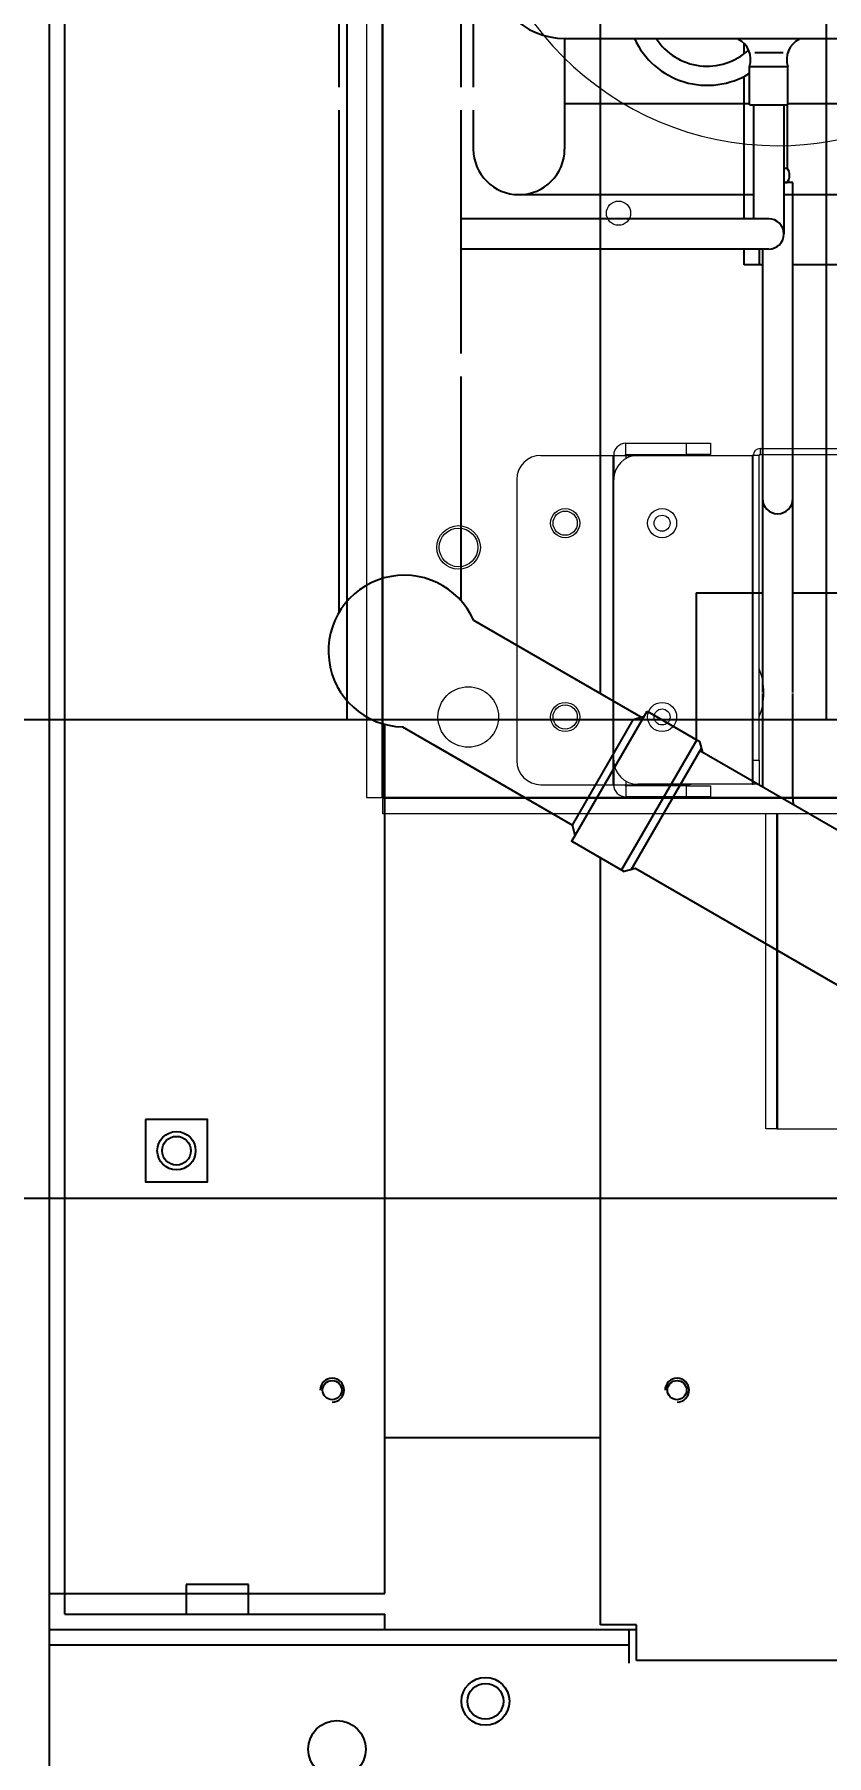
# Model space of a CAD drawing. Header units: millimetres. Extents: x 0 to 31017, y 0 to 21335.
# Drawn here: x 26895.83 to 26912.37, y 3344.93 to 3380.88 of the extents above; entities that cross this region are included whole.
import ezdxf
from ezdxf import colors
from ezdxf.entities.mleader import LeaderData, LeaderLine
from ezdxf.enums import TextEntityAlignment as Align
from ezdxf.math import Vec2, Vec3

# ---------------------------------------------------------------- set-up
doc = ezdxf.new("R2010")
doc.units = ezdxf.units.MM
doc.layers.add('DIM', color=2, linetype='Continuous')
doc.styles.get("Standard").update_dxf_attribs({"font": 'arial.ttf'})

# ---------------------------------------------------------------- blocks, each defined once
blk = doc.blocks.new('3F機組圖灰底')
at = {"color": 8, "linetype": 'Continuous', "lineweight": 15}
for p, q in [((106490.991, -45555.648), (106490.991, -45608.383)), ((106491.315, -45555.648), (106491.315, -45608.383)), ((106491.335, -45555.648), (106491.335, -45608.383)), ((106496.405, -45600.987), (106497.669, -45600.987)), ((106496.405, -45601.22), (106496.405, -45600.987)), ((106497.669, -45600.987), (106498.175, -45600.987)), ((106497.669, -45601.22), (106497.669, -45600.987)), ((106498.175, -45600.987), (106498.175, -45601.22)), ((106499.207, -45601.098), (106513.332, -45601.098)), ((106499.207, -45601.098), (106499.207, -45601.22)), ((106494.634, -45601.24), (106496.131, -45601.24)), ((106496.131, -45601.24), (106496.152, -45601.24)), ((106496.131, -45601.24), (106496.131, -45608.12)), ((106496.152, -45601.24), (106496.152, -45601.746)), ((106496.152, -45601.24), (106496.405, -45601.24)), ((106496.405, -45601.22), (106497.669, -45601.22)), ((106496.405, -45601.24), (106496.657, -45601.24)), ((106496.405, -45601.24), (106496.405, -45601.308)), ((106496.657, -45601.24), (106499.045, -45601.24)), ((106498.175, -45601.22), (106497.669, -45601.22)), ((106499.066, -45601.24), (106499.045, -45601.24)), ((106499.045, -45601.24), (106499.045, -45608.11)), ((106499.066, -45607.604), (106499.066, -45601.24)), ((106499.187, -45601.24), (106499.066, -45601.24)), ((106499.187, -45607.604), (106499.187, -45601.24)), ((106499.207, -45601.22), (106513.332, -45601.22)), ((106494.128, -45601.746), (106494.128, -45607.614)), ((106496.152, -45607.604), (106496.152, -45601.746)), ((106496.152, -45607.604), (106496.152, -45608.12)), ((106499.066, -45608.11), (106499.066, -45607.604)), ((106499.066, -45607.604), (106499.187, -45607.604)), ((106499.187, -45607.604), (106499.187, -45608.11)), ((106494.634, -45608.12), (106496.131, -45608.12)), ((106496.131, -45608.12), (106496.152, -45608.12)), ((106496.152, -45608.12), (106496.405, -45608.12)), ((106496.405, -45608.042), (106496.405, -45608.12)), ((106496.405, -45608.12), (106497.669, -45608.12)), ((106497.669, -45608.14), (106496.405, -45608.14)), ((106496.405, -45608.14), (106496.405, -45608.373)), ((106499.045, -45608.11), (106496.657, -45608.11)), ((106497.669, -45608.14), (106498.175, -45608.14)), ((106497.669, -45608.373), (106497.669, -45608.14)), ((106498.175, -45608.14), (106498.175, -45608.373)), ((106499.045, -45608.11), (106499.066, -45608.11)), ((106499.187, -45608.11), (106499.066, -45608.11)), ((106490.991, -45608.383), (106491.315, -45608.383)), ((106491.335, -45608.383), (106491.315, -45608.383)), ((106491.335, -45608.383), (106491.335, -45608.403)), ((106514.946, -45608.383), (106491.335, -45608.383)), ((106491.335, -45608.727), (106491.335, -45608.403)), ((106514.946, -45608.403), (106491.335, -45608.403)), ((106497.669, -45608.373), (106496.405, -45608.373)), ((106498.175, -45608.373), (106497.669, -45608.373)), ((106514.946, -45608.727), (106491.335, -45608.727)), ((106499.329, -45615.304), (106499.329, -45608.727)), ((106499.561, -45615.304), (106499.561, -45608.727)), ((106499.582, -45615.304), (106499.582, -45608.727)), ((106499.561, -45615.304), (106499.329, -45615.304)), ((106499.561, -45615.304), (106499.582, -45615.304)), ((106499.582, -45615.304), (106509.659, -45615.304))]:
    blk.add_line(p, q, dxfattribs=at)
at = {"color": 8}
for points in [[(106454.375, -45554.263), (106694.375, -45554.263), (106694.375, -45616.763), (106454.375, -45616.763)], [(106464.375, -45564.263), (106684.375, -45564.263), (106684.375, -45606.763), (106464.375, -45606.763)], [(106490.588, -45564.263), (106500.588, -45564.263), (106500.588, -45606.763), (106490.588, -45606.763)]]:
    blk.add_lwpolyline(points, close=True, dxfattribs=at)
at = {"color": 8, "linetype": 'Continuous', "lineweight": 15}
for centre, radius in [((106496.253, -45596.181), 0.253), ((106495.14, -45602.656), 0.304), ((106495.14, -45602.656), 0.253), ((106497.163, -45602.656), 0.304), ((106497.163, -45602.656), 0.167), ((106492.914, -45603.162), 0.455), ((106492.914, -45603.162), 0.405), ((106493.116, -45606.704), 0.632), ((106495.14, -45606.704), 0.304), ((106495.14, -45606.704), 0.253), ((106497.163, -45606.704), 0.304), ((106497.163, -45606.704), 0.167)]:
    blk.add_circle(centre, radius, dxfattribs=at)
for centre, radius, start, end in [((106499.581, -45588.427), 6.344, 180, 270), ((106499.581, -45588.427), 6.344, 270, 347), ((106496.405, -45601.24), 0.253, 90, 180), ((106499.207, -45601.24), 0.142, 90, 180), ((106494.634, -45601.746), 0.506, 90, 180), ((106496.657, -45601.746), 0.506, 90, 180), ((106496.405, -45601.24), 0.0202, 90, 180), ((106499.207, -45601.24), 0.0202, 90, 180), ((106497.973, -45606.198), 1.315, 337.3802, 22.6198), ((106494.634, -45607.614), 0.506, 180, 270), ((106496.657, -45607.604), 0.506, 180, 270), ((106496.405, -45608.12), 0.253, 180, 270), ((106496.405, -45608.12), 0.0202, 180, 270), ((106497.669, -45607.614), 0.506, 270, 281.4783)]:
    blk.add_arc(centre, radius, start, end, dxfattribs=at)
at = {"layer": 'DIM', "color": 8}
for p, q in [((106484.375, -45625.763), (106484.375, -45545.763)), ((106495.875, -45606.215), (106495.875, -45545.863)), ((106484.695, -45625.013), (106484.695, -45546.513)), ((106490.419, -45593.547), (106490.419, -45571.915)), ((106492.959, -45571.919), (106492.959, -45593.547)), ((106493.222, -45588.231), (106493.222, -45593.547)), ((106495.127, -45592.532), (106495.127, -45594.841)), ((106495.138, -45592.532), (106503.088, -45592.532)), ((106495.875, -45593.889), (106495.875, -45592.532)), ((106498.753, -45592.532), (106498.753, -45592.552)), ((106498.875, -45592.851), (106498.875, -45592.639)), ((106499.099, -45592.823), (106499.688, -45592.823)), ((106500.023, -45592.532), (106500.023, -45592.552)), ((106498.988, -45593.915), (106498.988, -45593.115)), ((106498.988, -45593.115), (106499.788, -45593.115)), ((106499.788, -45593.915), (106499.788, -45593.115)), ((106498.875, -45596.297), (106498.875, -45593.323)), ((106495.127, -45593.889), (106498.988, -45593.889)), ((106498.988, -45593.915), (106499.788, -45593.915)), ((106499.071, -45593.915), (106499.071, -45596.297)), ((106499.706, -45593.915), (106499.706, -45596.615)), ((106499.775, -45593.915), (106499.775, -45595.241)), ((106499.788, -45593.889), (106501.375, -45593.889)), ((106490.419, -45604.521), (106490.419, -45594.027)), ((106492.959, -45594.027), (106492.959, -45599.11)), ((106493.222, -45594.027), (106493.222, -45594.841)), ((106499.706, -45595.241), (106499.775, -45595.241)), ((106499.892, -45595.541), (106499.706, -45595.541)), ((106499.706, -45595.541), (106499.775, -45595.541)), ((106499.892, -45606.192), (106499.892, -45595.541)), ((106494.175, -45595.794), (106499.071, -45595.794)), ((106495.875, -45596.297), (106495.875, -45595.794)), ((106499.706, -45595.794), (106501.375, -45595.794)), ((106499.388, -45596.297), (106492.959, -45596.297)), ((106499.388, -45596.932), (106492.959, -45596.932)), ((106495.875, -45606.215), (106495.875, -45596.932)), ((106498.875, -45597.263), (106498.875, -45596.932)), ((106499.195, -45597.263), (106499.195, -45596.932)), ((106499.257, -45596.932), (106499.257, -45606.192)), ((106499.257, -45597.263), (106498.875, -45597.263)), ((106501.375, -45597.263), (106499.892, -45597.263)), ((106490.419, -45604.521), (106490.419, -45599.59)), ((106492.959, -45599.59), (106492.959, -45604.268)), ((106497.875, -45604.113), (106497.875, -45607.173)), ((106497.875, -45604.113), (106499.257, -45604.113)), ((106499.892, -45604.113), (106505.599, -45604.113)), ((106496.763, -45606.727), (106493.232, -45604.688)), ((106499.257, -45606.213), (106499.257, -45608.167)), ((106499.892, -45608.375), (106499.892, -45606.213)), ((106491.375, -45625.013), (106491.375, -45606.859)), ((106495.278, -45609.299), (106496.848, -45606.58)), ((106495.291, -45608.96), (106496.561, -45606.761)), ((106496.777, -45606.702), (106496.561, -45606.761)), ((106496.848, -45606.58), (106497.944, -45607.213)), ((106491.742, -45606.912), (106495.291, -45608.96)), ((106491.742, -45606.912), (106492.311, -45607.24)), ((106497.887, -45607.18), (106496.317, -45609.899)), ((106497.944, -45607.213), (106498.007, -45607.445)), ((106492.395, -45607.288), (106495.291, -45608.96)), ((106496.516, -45609.894), (106497.982, -45607.355)), ((106504.964, -45611.462), (106497.949, -45607.412)), ((106495.349, -45609.177), (106495.291, -45608.96)), ((106495.278, -45609.299), (106496.374, -45609.932)), ((106495.875, -45625.663), (106495.875, -45609.644)), ((106496.607, -45609.87), (106496.374, -45609.932)), ((106503.564, -45613.887), (106496.607, -45609.87)), ((106495.875, -45621.763), (106491.375, -45621.763)), ((106488.525, -45624.823), (106487.225, -45624.823)), ((106487.225, -45624.823), (106487.225, -45625.013)), ((106488.525, -45625.013), (106488.525, -45624.823)), ((106484.375, -45625.013), (106484.695, -45625.013)), ((106484.695, -45625.013), (106491.375, -45625.013)), ((106484.695, -45625.443), (106484.695, -45625.013)), ((106487.225, -45625.013), (106487.225, -45625.443)), ((106488.525, -45625.443), (106488.525, -45625.013)), ((106484.695, -45625.443), (106491.375, -45625.443)), ((106487.225, -45625.443), (106488.525, -45625.443)), ((106491.375, -45625.763), (106491.375, -45625.443)), ((106484.375, -45629.763), (106484.375, -45625.763)), ((106484.375, -45625.763), (106491.375, -45625.763)), ((106484.375, -45625.763), (106496.625, -45625.763)), ((106496.625, -45625.663), (106495.875, -45625.663)), ((106496.475, -45626.463), (106496.475, -45625.763)), ((106496.625, -45626.413), (106496.625, -45625.663)), ((106484.375, -45626.083), (106496.475, -45626.083)), ((106511.375, -45626.413), (106496.625, -45626.413))]:
    blk.add_line(p, q, dxfattribs=at)
at = {"layer": 'DIM', "color": 8, "flags": 128}
blk.add_lwpolyline([(106486.375, -45615.113), (106486.375, -45616.413), (106487.675, -45616.413), (106487.675, -45615.113)], close=True, dxfattribs=at)
at = {"layer": 'DIM', "color": 8}
for centre, radius in [((106487.025, -45615.763), 0.4), ((106487.025, -45615.763), 0.3), ((106490.275, -45620.763), 0.2), ((106497.475, -45620.763), 0.2), ((106493.475, -45627.263), 0.5), ((106493.475, -45627.263), 0.375), ((106490.375, -45628.263), 0.6)]:
    blk.add_circle(centre, radius, dxfattribs=at)
for centre, radius, start, end in [((106495.138, -45590.965), 1.567, 180, 270), ((106498.105, -45591.841), 1.67, 204.4276, 301.9367), ((106498.105, -45591.841), 1.27, 212.9422, 312.8266), ((106498.545, -45592.969), 0.467, 341.8459, 63.4763), ((106500.232, -45592.969), 0.467, 116.5237, 198.1541), ((106494.175, -45594.841), 0.953, 180, 0), ((106499.575, -45595.391), 0.25, 323.1301, 36.8699), ((106499.388, -45596.615), 0.317, 270, 90), ((106499.575, -45602.141), 0.318, 180, 0), ((106491.782, -45605.328), 1.584, 23.8121, 268.5559), ((106501.075, -45608.375), 1.183, 180, 188.0344), ((106490.275, -45620.763), 0.25, 270, 180), ((106497.475, -45620.763), 0.25, 270, 180)]:
    blk.add_arc(centre, radius, start, end, dxfattribs=at)
for p in [(106496.768, -45606.719), (106496.768, -45606.719), (106497.807, -45607.319), (106495.278, -45609.299), (106495.358, -45609.161)]:
    blk.add_point(p, dxfattribs=at)
blk = doc.blocks.new('_DetailCallout')
at = {"color": 0, "linetype": 'ByBlock', "lineweight": -2, "transparency": 16777216}
blk.add_line((8, 0), (-8, 0), dxfattribs=at)
blk.add_circle((0, 0), 8, dxfattribs=at)
at = {"color": 0, "transparency": 16777216}
for tag, p in [('視圖號碼', (0, 1)), ('圖紙號碼', (0, -6))]:
    blk.add_attdef(tag, text='', height=3, dxfattribs=at).set_placement(p, align=Align.CENTER)

msp = doc.modelspace()

# ---------------------------------------------------------------- block references
at = {"color": 30}
msp.add_blockref('3F機組圖灰底', (-79588.225, 48973.327), dxfattribs=at)

# ---------------------------------------------------------------- leaders
at = {"color": 54}
ml = msp.add_multileader_block('Standard', dxfattribs=at)
ml.set_content('_DetailCallout', color=54, scale=15)
ml.set_attribute('視圖號碼', '冷藏庫', width=0)
ml.set_attribute('圖紙號碼', 'A機', width=0)
ml.set_leader_properties()
ml.build(insert=Vec2(0, 0))
ml.multileader.update_dxf_attribs({"leader_type": 0})
ctx = ml.context
ctx.base_point, ctx.plane_origin = Vec3(29838.443, 5795.864), Vec3(29958.443, 5795.864)
notes = []
notes.append((ctx, [(0, (0, 0, 0), (0, 0), (1, 0), 1, [])]))
ctx.block.insert = Vec3(29958.443, 5795.864)
at = {"color": 230}
ml = msp.add_multileader_block('Standard', dxfattribs=at)
ml.set_content('_DetailCallout', color=230, scale=15)
ml.set_attribute('視圖號碼', '冷藏庫', width=0)
ml.set_attribute('圖紙號碼', 'A機', width=0)
ml.set_leader_properties()
ml.build(insert=Vec2(0, 0))
ml.multileader.update_dxf_attribs({"leader_type": 0})
ctx = ml.context
ctx.base_point, ctx.plane_origin = Vec3(29234.446, 5540.763), Vec3(29354.446, 5540.763)
notes.append((ctx, [(0, (0, 0, 0), (0, 0), (1, 0), 1, [])]))
ctx.block.insert = Vec3(29354.446, 5540.763)
at = {"color": 30}
ml = msp.add_multileader_block('Standard', dxfattribs=at)
ml.set_content('_DetailCallout', color=30, scale=15)
ml.set_attribute('視圖號碼', '冷藏庫', width=0)
ml.set_attribute('圖紙號碼', 'A', width=0)
ml.set_leader_properties()
ml.build(insert=Vec2(0, 0))
ml.multileader.update_dxf_attribs({"leader_type": 0})
ctx = ml.context
ctx.base_point, ctx.plane_origin = Vec3(29710.714, 5353.362), Vec3(29830.714, 5353.362)
notes.append((ctx, [(0, (0, 0, 0), (0, 0), (1, 0), 1, [])]))
ctx.block.insert = Vec3(29830.714, 5353.362)
ml = msp.add_multileader_block('Standard', dxfattribs=at)
ml.set_content('_DetailCallout', color=30, scale=15)
ml.set_attribute('視圖號碼', '急速庫', width=0)
ml.set_attribute('圖紙號碼', 'B', width=0)
ml.set_leader_properties()
ml.build(insert=Vec2(0, 0))
ml.multileader.update_dxf_attribs({"leader_type": 0})
ctx = ml.context
ctx.base_point, ctx.plane_origin = Vec3(27687.375, 4294.553), Vec3(27807.375, 4294.553)
notes.append((ctx, [(0, (0, 0, 0), (0, 0), (1, 0), 1, [])]))
ctx.block.insert = Vec3(27807.375, 4294.553)
ml = msp.add_multileader_block('Standard', dxfattribs=at)
ml.set_content('_DetailCallout', color=30, scale=15)
ml.set_attribute('視圖號碼', '急速庫', width=0)
ml.set_attribute('圖紙號碼', 'A-2', width=0)
ml.set_leader_properties()
ml.build(insert=Vec2(0, 0))
ml.multileader.update_dxf_attribs({"leader_type": 0})
ctx = ml.context
ctx.base_point, ctx.plane_origin = Vec3(28019.574, 4294.553), Vec3(28139.574, 4294.553)
notes.append((ctx, [(0, (0, 0, 0), (0, 0), (1, 0), 1, [])]))
ctx.block.insert = Vec3(28139.574, 4294.553)
ml = msp.add_multileader_block('Standard', dxfattribs=at)
ml.set_content('_DetailCallout', color=30, scale=15)
ml.set_attribute('視圖號碼', '急速庫', width=0)
ml.set_attribute('圖紙號碼', 'A-1', width=0)
ml.set_leader_properties()
ml.build(insert=Vec2(0, 0))
ml.multileader.update_dxf_attribs({"leader_type": 0})
ctx = ml.context
ctx.base_point, ctx.plane_origin = Vec3(28356.633, 4294.553), Vec3(28476.633, 4294.553)
notes.append((ctx, [(0, (0, 0, 0), (0, 0), (1, 0), 1, [])]))
ctx.block.insert = Vec3(28476.633, 4294.553)
at = {"color": 230}
ml = msp.add_multileader_block('Standard', dxfattribs=at)
ml.set_content('_DetailCallout', color=230, scale=15)
ml.set_attribute('視圖號碼', '急速庫', width=0)
ml.set_attribute('圖紙號碼', 'B機', width=0)
ml.set_leader_properties()
ml.build(insert=Vec2(0, 0))
ml.multileader.update_dxf_attribs({"leader_type": 0})
ctx = ml.context
ctx.base_point, ctx.plane_origin = Vec3(27021.054, 4196.215), Vec3(27141.054, 4196.215)
notes.append((ctx, [(0, (0, 0, 0), (0, 0), (1, 0), 1, [])]))
ctx.block.insert = Vec3(27141.054, 4196.215)
ml = msp.add_multileader_block('Standard', dxfattribs=at)
ml.set_content('_DetailCallout', color=230, scale=15)
ml.set_attribute('視圖號碼', '半成品', width=0)
ml.set_attribute('圖紙號碼', 'B機', width=0)
ml.set_leader_properties()
ml.build(insert=Vec2(0, 0))
ml.multileader.update_dxf_attribs({"leader_type": 0})
ctx = ml.context
ctx.base_point, ctx.plane_origin = Vec3(26744.983, 4196.215), Vec3(26864.983, 4196.215)
notes.append((ctx, [(0, (0, 0, 0), (0, 0), (1, 0), 1, [])]))
ctx.block.insert = Vec3(26864.983, 4196.215)
ml = msp.add_multileader_block('Standard', dxfattribs=at)
ml.set_content('_DetailCallout', color=230, scale=15)
ml.set_attribute('視圖號碼', '急速庫', width=0)
ml.set_attribute('圖紙號碼', 'A機', width=0)
ml.set_leader_properties()
ml.build(insert=Vec2(0, 0))
ml.multileader.update_dxf_attribs({"leader_type": 0})
ctx = ml.context
ctx.base_point, ctx.plane_origin = Vec3(27021.054, 3903.215), Vec3(27141.054, 3903.215)
notes.append((ctx, [(0, (0, 0, 0), (0, 0), (1, 0), 1, [])]))
ctx.block.insert = Vec3(27141.054, 3903.215)
ml = msp.add_multileader_block('Standard', dxfattribs=at)
ml.set_content('_DetailCallout', color=230, scale=15)
ml.set_attribute('視圖號碼', '半成品', width=0)
ml.set_attribute('圖紙號碼', 'A機', width=0)
ml.set_leader_properties()
ml.build(insert=Vec2(0, 0))
ml.multileader.update_dxf_attribs({"leader_type": 0})
ctx = ml.context
ctx.base_point, ctx.plane_origin = Vec3(26744.983, 3903.215), Vec3(26864.983, 3903.215)
notes.append((ctx, [(0, (0, 0, 0), (0, 0), (1, 0), 1, [])]))
ctx.block.insert = Vec3(26864.983, 3903.215)
for ctx, leaders in notes:
    for number, flags, end, landing, length, lines in leaders:
        leader = LeaderData()
        leader.index, (leader.has_last_leader_line, leader.has_dogleg_vector, leader.attachment_direction) = number, flags
        leader.last_leader_point, leader.dogleg_vector, leader.dogleg_length = Vec3(end), Vec3(landing), length
        for number, points, colour, breaks in lines:
            line = LeaderLine()
            line.index, line.vertices, line.color, line.breaks = number, Vec3.list(points), colors.encode_raw_color(colour), breaks
            leader.lines.append(line)
        ctx.leaders.append(leader)

doc.saveas('drawing.dxf')
